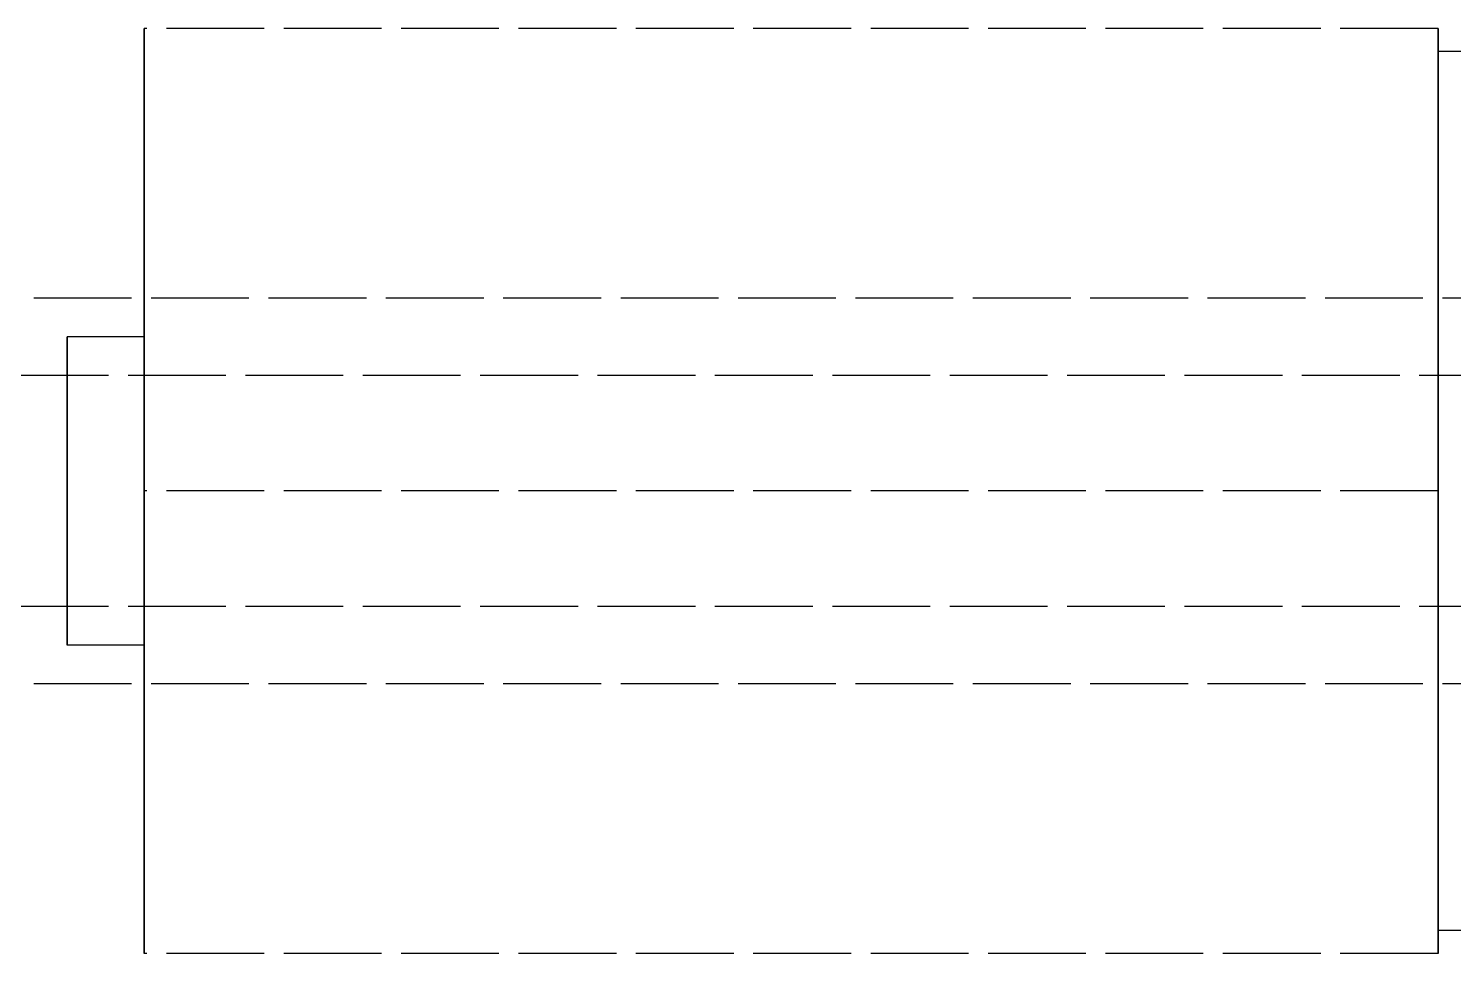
# Model space of a CAD drawing. Header units: millimetres. Extents: x -13 to 276, y -50 to 157.
# Drawn here: x 102.38 to 120.88, y 9.64 to 21.64 of the extents above; entities that cross this region are included whole.
import ezdxf

# ---------------------------------------------------------------- set-up
doc = ezdxf.new("R2010")
doc.units = ezdxf.units.MM
doc.linetypes.add('DASHED', pattern=[1.524, 1.27, -0.254])
doc.layers.add('HIDDEN', color=8, linetype='DASHED')

msp = doc.modelspace()

# ---------------------------------------------------------------- linework, layer by layer
at = {"layer": 'HIDDEN'}
for points in [[(103.875, 15.645), (103.875, 15.74024), (103.875, 15.83548), (103.875, 15.93071), (103.875, 16.02595), (103.875, 16.12119), (103.875, 16.21643), (103.875, 16.31167), (103.875, 16.4069), (103.875, 16.50214), (103.875, 16.59738), (103.875, 16.69262), (103.875, 16.78786), (103.875, 16.8831), (103.875, 16.97833), (103.875, 17.07357), (103.875, 17.16881), (103.875, 17.26405), (103.875, 17.35929), (103.875, 17.45452), (103.875, 17.54976), (103.875, 17.645), (103.875, 17.74024), (103.875, 17.83548), (103.875, 17.93071), (103.875, 18.02595), (103.875, 18.12119), (103.875, 18.21643), (103.875, 18.31167), (103.875, 18.4069), (103.875, 18.50214), (103.875, 18.59738), (103.875, 18.69262), (103.875, 18.78786), (103.875, 18.8831), (103.875, 18.97833), (103.875, 19.07357), (103.875, 19.16881), (103.875, 19.26405), (103.875, 19.35929), (103.875, 19.45452), (103.875, 19.54976), (103.875, 19.645), (103.875, 19.74024), (103.875, 19.83548), (103.875, 19.93071), (103.875, 20.02595), (103.875, 20.12119), (103.875, 20.21643), (103.875, 20.31167), (103.875, 20.4069), (103.875, 20.50214), (103.875, 20.59738), (103.875, 20.69262), (103.875, 20.78786), (103.875, 20.8831), (103.875, 20.97833), (103.875, 21.07357), (103.875, 21.16881), (103.875, 21.26405), (103.875, 21.35929), (103.875, 21.45452), (103.875, 21.54976), (103.875, 21.645)], [(103.875, 21.645), (103.875, 21.45452), (103.875, 21.26405), (103.875, 21.07357), (103.875, 20.8831), (103.875, 20.69262), (103.875, 20.50214), (103.875, 20.31167), (103.875, 20.12119), (103.875, 19.93071), (103.875, 19.74024), (103.875, 19.54976), (103.875, 19.35929), (103.875, 19.16881), (103.875, 18.97833), (103.875, 18.78786), (103.875, 18.59738), (103.875, 18.4069), (103.875, 18.21643), (103.875, 18.02595), (103.875, 17.83548), (103.875, 17.645), (103.875, 17.45452), (103.875, 17.26405), (103.875, 17.07357), (103.875, 16.8831), (103.875, 16.69262), (103.875, 16.50214), (103.875, 16.31167), (103.875, 16.12119), (103.875, 15.93071), (103.875, 15.74024), (103.875, 15.54976), (103.875, 15.35929), (103.875, 15.16881), (103.875, 14.97833), (103.875, 14.78786), (103.875, 14.59738), (103.875, 14.4069), (103.875, 14.21643), (103.875, 14.02595), (103.875, 13.83548), (103.875, 13.645), (103.875, 13.45452), (103.875, 13.26405), (103.875, 13.07357), (103.875, 12.8831), (103.875, 12.69262), (103.875, 12.50214), (103.875, 12.31167), (103.875, 12.12119), (103.875, 11.93071), (103.875, 11.74024), (103.875, 11.54976), (103.875, 11.35929), (103.875, 11.16881), (103.875, 10.97833), (103.875, 10.78786), (103.875, 10.59738), (103.875, 10.4069), (103.875, 10.21643), (103.875, 10.02595), (103.875, 9.83548), (103.875, 9.645)], [(120.675, 21.645), (103.875, 21.645)], [(120.675, 15.645), (120.675, 15.74024), (120.675, 15.83548), (120.675, 15.93071), (120.675, 16.02595), (120.675, 16.12119), (120.675, 16.21643), (120.675, 16.31167), (120.675, 16.4069), (120.675, 16.50214), (120.675, 16.59738), (120.675, 16.69262), (120.675, 16.78786), (120.675, 16.8831), (120.675, 16.97833), (120.675, 17.07357), (120.675, 17.16881), (120.675, 17.26405), (120.675, 17.35929), (120.675, 17.45452), (120.675, 17.54976), (120.675, 17.645), (120.675, 17.74024), (120.675, 17.83548), (120.675, 17.93071), (120.675, 18.02595), (120.675, 18.12119), (120.675, 18.21643), (120.675, 18.31167), (120.675, 18.4069), (120.675, 18.50214), (120.675, 18.59738), (120.675, 18.69262), (120.675, 18.78786), (120.675, 18.8831), (120.675, 18.97833), (120.675, 19.07357), (120.675, 19.16881), (120.675, 19.26405), (120.675, 19.35929), (120.675, 19.45452), (120.675, 19.54976), (120.675, 19.645), (120.675, 19.74024), (120.675, 19.83548), (120.675, 19.93071), (120.675, 20.02595), (120.675, 20.12119), (120.675, 20.21643), (120.675, 20.31167), (120.675, 20.4069), (120.675, 20.50214), (120.675, 20.59738), (120.675, 20.69262), (120.675, 20.78786), (120.675, 20.8831), (120.675, 20.97833), (120.675, 21.07357), (120.675, 21.16881), (120.675, 21.26405), (120.675, 21.35929), (120.675, 21.45452), (120.675, 21.54976), (120.675, 21.645)], [(120.675, 21.645), (120.675, 21.45452), (120.675, 21.26405), (120.675, 21.07357), (120.675, 20.8831), (120.675, 20.69262), (120.675, 20.50214), (120.675, 20.31167), (120.675, 20.12119), (120.675, 19.93071), (120.675, 19.74024), (120.675, 19.54976), (120.675, 19.35929), (120.675, 19.16881), (120.675, 18.97833), (120.675, 18.78786), (120.675, 18.59738), (120.675, 18.4069), (120.675, 18.21643), (120.675, 18.02595), (120.675, 17.83548), (120.675, 17.645), (120.675, 17.45452), (120.675, 17.26405), (120.675, 17.07357), (120.675, 16.8831), (120.675, 16.69262), (120.675, 16.50214), (120.675, 16.31167), (120.675, 16.12119), (120.675, 15.93071), (120.675, 15.74024), (120.675, 15.54976), (120.675, 15.35929), (120.675, 15.16881), (120.675, 14.97833), (120.675, 14.78786), (120.675, 14.59738), (120.675, 14.4069), (120.675, 14.21643), (120.675, 14.02595), (120.675, 13.83548), (120.675, 13.645), (120.675, 13.45452), (120.675, 13.26405), (120.675, 13.07357), (120.675, 12.8831), (120.675, 12.69262), (120.675, 12.50214), (120.675, 12.31167), (120.675, 12.12119), (120.675, 11.93071), (120.675, 11.74024), (120.675, 11.54976), (120.675, 11.35929), (120.675, 11.16881), (120.675, 10.97833), (120.675, 10.78786), (120.675, 10.59738), (120.675, 10.4069), (120.675, 10.21643), (120.675, 10.02595), (120.675, 9.83548), (120.675, 9.645)], [(120.675, 15.645), (120.675, 15.73548), (120.675, 15.82595), (120.675, 15.91643), (120.675, 16.0069), (120.675, 16.09738), (120.675, 16.18786), (120.675, 16.27833), (120.675, 16.36881), (120.675, 16.45929), (120.675, 16.54976), (120.675, 16.64024), (120.675, 16.73071), (120.675, 16.82119), (120.675, 16.91167), (120.675, 17.00214), (120.675, 17.09262), (120.675, 17.1831), (120.675, 17.27357), (120.675, 17.36405), (120.675, 17.45452), (120.675, 17.545), (120.675, 17.63548), (120.675, 17.72595), (120.675, 17.81643), (120.675, 17.9069), (120.675, 17.99738), (120.675, 18.08786), (120.675, 18.17833), (120.675, 18.26881), (120.675, 18.35929), (120.675, 18.44976), (120.675, 18.54024), (120.675, 18.63071), (120.675, 18.72119), (120.675, 18.81167), (120.675, 18.90214), (120.675, 18.99262), (120.675, 19.0831), (120.675, 19.17357), (120.675, 19.26405), (120.675, 19.35452), (120.675, 19.445), (120.675, 19.53548), (120.675, 19.62595), (120.675, 19.71643), (120.675, 19.8069), (120.675, 19.89738), (120.675, 19.98786), (120.675, 20.07833), (120.675, 20.16881), (120.675, 20.25929), (120.675, 20.34976), (120.675, 20.44024), (120.675, 20.53071), (120.675, 20.62119), (120.675, 20.71167), (120.675, 20.80214), (120.675, 20.89262), (120.675, 20.9831), (120.675, 21.07357), (120.675, 21.16405), (120.675, 21.25452), (120.675, 21.345)], [(120.675, 21.345), (120.675, 21.16405), (120.675, 20.9831), (120.675, 20.80214), (120.675, 20.62119), (120.675, 20.44024), (120.675, 20.25929), (120.675, 20.07833), (120.675, 19.89738), (120.675, 19.71643), (120.675, 19.53548), (120.675, 19.35452), (120.675, 19.17357), (120.675, 18.99262), (120.675, 18.81167), (120.675, 18.63071), (120.675, 18.44976), (120.675, 18.26881), (120.675, 18.08786), (120.675, 17.9069), (120.675, 17.72595), (120.675, 17.545), (120.675, 17.36405), (120.675, 17.1831), (120.675, 17.00214), (120.675, 16.82119), (120.675, 16.64024), (120.675, 16.45929), (120.675, 16.27833), (120.675, 16.09738), (120.675, 15.91643), (120.675, 15.73548), (120.675, 15.55452), (120.675, 15.37357), (120.675, 15.19262), (120.675, 15.01167), (120.675, 14.83071), (120.675, 14.64976), (120.675, 14.46881), (120.675, 14.28786), (120.675, 14.1069), (120.675, 13.92595), (120.675, 13.745), (120.675, 13.56405), (120.675, 13.3831), (120.675, 13.20214), (120.675, 13.02119), (120.675, 12.84024), (120.675, 12.65929), (120.675, 12.47833), (120.675, 12.29738), (120.675, 12.11643), (120.675, 11.93548), (120.675, 11.75452), (120.675, 11.57357), (120.675, 11.39262), (120.675, 11.21167), (120.675, 11.03071), (120.675, 10.84976), (120.675, 10.66881), (120.675, 10.48786), (120.675, 10.3069), (120.675, 10.12595), (120.675, 9.945)], [(121.075, 21.345), (120.675, 21.345)], [(146.385, 18.145), (95.375, 18.145)], [(102.875, 15.645), (102.875, 15.67675), (102.875, 15.70849), (102.875, 15.74024), (102.875, 15.77198), (102.875, 15.80373), (102.875, 15.83548), (102.875, 15.86722), (102.875, 15.89897), (102.875, 15.93071), (102.875, 15.96246), (102.875, 15.99421), (102.875, 16.02595), (102.875, 16.0577), (102.875, 16.08944), (102.875, 16.12119), (102.875, 16.15294), (102.875, 16.18468), (102.875, 16.21643), (102.875, 16.24817), (102.875, 16.27992), (102.875, 16.31167), (102.875, 16.34341), (102.875, 16.37516), (102.875, 16.4069), (102.875, 16.43865), (102.875, 16.4704), (102.875, 16.50214), (102.875, 16.53389), (102.875, 16.56563), (102.875, 16.59738), (102.875, 16.62913), (102.875, 16.66087), (102.875, 16.69262), (102.875, 16.72437), (102.875, 16.75611), (102.875, 16.78786), (102.875, 16.8196), (102.875, 16.85135), (102.875, 16.8831), (102.875, 16.91484), (102.875, 16.94659), (102.875, 16.97833), (102.875, 17.01008), (102.875, 17.04183), (102.875, 17.07357), (102.875, 17.10532), (102.875, 17.13706), (102.875, 17.16881), (102.875, 17.20056), (102.875, 17.2323), (102.875, 17.26405), (102.875, 17.29579), (102.875, 17.32754), (102.875, 17.35929), (102.875, 17.39103), (102.875, 17.42278), (102.875, 17.45452), (102.875, 17.48627), (102.875, 17.51802), (102.875, 17.54976), (102.875, 17.58151), (102.875, 17.61325), (102.875, 17.645)], [(102.875, 17.645), (102.875, 17.58151), (102.875, 17.51802), (102.875, 17.45452), (102.875, 17.39103), (102.875, 17.32754), (102.875, 17.26405), (102.875, 17.20056), (102.875, 17.13706), (102.875, 17.07357), (102.875, 17.01008), (102.875, 16.94659), (102.875, 16.8831), (102.875, 16.8196), (102.875, 16.75611), (102.875, 16.69262), (102.875, 16.62913), (102.875, 16.56563), (102.875, 16.50214), (102.875, 16.43865), (102.875, 16.37516), (102.875, 16.31167), (102.875, 16.24817), (102.875, 16.18468), (102.875, 16.12119), (102.875, 16.0577), (102.875, 15.99421), (102.875, 15.93071), (102.875, 15.86722), (102.875, 15.80373), (102.875, 15.74024), (102.875, 15.67675), (102.875, 15.61325), (102.875, 15.54976), (102.875, 15.48627), (102.875, 15.42278), (102.875, 15.35929), (102.875, 15.29579), (102.875, 15.2323), (102.875, 15.16881), (102.875, 15.10532), (102.875, 15.04183), (102.875, 14.97833), (102.875, 14.91484), (102.875, 14.85135), (102.875, 14.78786), (102.875, 14.72437), (102.875, 14.66087), (102.875, 14.59738), (102.875, 14.53389), (102.875, 14.4704), (102.875, 14.4069), (102.875, 14.34341), (102.875, 14.27992), (102.875, 14.21643), (102.875, 14.15294), (102.875, 14.08944), (102.875, 14.02595), (102.875, 13.96246), (102.875, 13.89897), (102.875, 13.83548), (102.875, 13.77198), (102.875, 13.70849), (102.875, 13.645)], [(103.875, 17.645), (102.875, 17.645)], [(103.875, 15.645), (103.875, 15.67675), (103.875, 15.70849), (103.875, 15.74024), (103.875, 15.77198), (103.875, 15.80373), (103.875, 15.83548), (103.875, 15.86722), (103.875, 15.89897), (103.875, 15.93071), (103.875, 15.96246), (103.875, 15.99421), (103.875, 16.02595), (103.875, 16.0577), (103.875, 16.08944), (103.875, 16.12119), (103.875, 16.15294), (103.875, 16.18468), (103.875, 16.21643), (103.875, 16.24817), (103.875, 16.27992), (103.875, 16.31167), (103.875, 16.34341), (103.875, 16.37516), (103.875, 16.4069), (103.875, 16.43865), (103.875, 16.4704), (103.875, 16.50214), (103.875, 16.53389), (103.875, 16.56563), (103.875, 16.59738), (103.875, 16.62913), (103.875, 16.66087), (103.875, 16.69262), (103.875, 16.72437), (103.875, 16.75611), (103.875, 16.78786), (103.875, 16.8196), (103.875, 16.85135), (103.875, 16.8831), (103.875, 16.91484), (103.875, 16.94659), (103.875, 16.97833), (103.875, 17.01008), (103.875, 17.04183), (103.875, 17.07357), (103.875, 17.10532), (103.875, 17.13706), (103.875, 17.16881), (103.875, 17.20056), (103.875, 17.2323), (103.875, 17.26405), (103.875, 17.29579), (103.875, 17.32754), (103.875, 17.35929), (103.875, 17.39103), (103.875, 17.42278), (103.875, 17.45452), (103.875, 17.48627), (103.875, 17.51802), (103.875, 17.54976), (103.875, 17.58151), (103.875, 17.61325), (103.875, 17.645)], [(103.875, 17.645), (103.875, 17.58151), (103.875, 17.51802), (103.875, 17.45452), (103.875, 17.39103), (103.875, 17.32754), (103.875, 17.26405), (103.875, 17.20056), (103.875, 17.13706), (103.875, 17.07357), (103.875, 17.01008), (103.875, 16.94659), (103.875, 16.8831), (103.875, 16.8196), (103.875, 16.75611), (103.875, 16.69262), (103.875, 16.62913), (103.875, 16.56563), (103.875, 16.50214), (103.875, 16.43865), (103.875, 16.37516), (103.875, 16.31167), (103.875, 16.24817), (103.875, 16.18468), (103.875, 16.12119), (103.875, 16.0577), (103.875, 15.99421), (103.875, 15.93071), (103.875, 15.86722), (103.875, 15.80373), (103.875, 15.74024), (103.875, 15.67675), (103.875, 15.61325), (103.875, 15.54976), (103.875, 15.48627), (103.875, 15.42278), (103.875, 15.35929), (103.875, 15.29579), (103.875, 15.2323), (103.875, 15.16881), (103.875, 15.10532), (103.875, 15.04183), (103.875, 14.97833), (103.875, 14.91484), (103.875, 14.85135), (103.875, 14.78786), (103.875, 14.72437), (103.875, 14.66087), (103.875, 14.59738), (103.875, 14.53389), (103.875, 14.4704), (103.875, 14.4069), (103.875, 14.34341), (103.875, 14.27992), (103.875, 14.21643), (103.875, 14.15294), (103.875, 14.08944), (103.875, 14.02595), (103.875, 13.96246), (103.875, 13.89897), (103.875, 13.83548), (103.875, 13.77198), (103.875, 13.70849), (103.875, 13.645)], [(146.085, 17.145), (89.375, 17.145)], [(102.875, 17.145), (101.874, 17.145)], [(102.875, 15.645), (102.875, 15.66881), (102.875, 15.69262), (102.875, 15.71643), (102.875, 15.74024), (102.875, 15.76405), (102.875, 15.78786), (102.875, 15.81167), (102.875, 15.83548), (102.875, 15.85929), (102.875, 15.8831), (102.875, 15.9069), (102.875, 15.93071), (102.875, 15.95452), (102.875, 15.97833), (102.875, 16.00214), (102.875, 16.02595), (102.875, 16.04976), (102.875, 16.07357), (102.875, 16.09738), (102.875, 16.12119), (102.875, 16.145), (102.875, 16.16881), (102.875, 16.19262), (102.875, 16.21643), (102.875, 16.24024), (102.875, 16.26405), (102.875, 16.28786), (102.875, 16.31167), (102.875, 16.33548), (102.875, 16.35929), (102.875, 16.3831), (102.875, 16.4069), (102.875, 16.43071), (102.875, 16.45452), (102.875, 16.47833), (102.875, 16.50214), (102.875, 16.52595), (102.875, 16.54976), (102.875, 16.57357), (102.875, 16.59738), (102.875, 16.62119), (102.875, 16.645), (102.875, 16.66881), (102.875, 16.69262), (102.875, 16.71643), (102.875, 16.74024), (102.875, 16.76405), (102.875, 16.78786), (102.875, 16.81167), (102.875, 16.83548), (102.875, 16.85929), (102.875, 16.8831), (102.875, 16.9069), (102.875, 16.93071), (102.875, 16.95452), (102.875, 16.97833), (102.875, 17.00214), (102.875, 17.02595), (102.875, 17.04976), (102.875, 17.07357), (102.875, 17.09738), (102.875, 17.12119), (102.875, 17.145)], [(102.875, 17.145), (102.875, 17.09738), (102.875, 17.04976), (102.875, 17.00214), (102.875, 16.95452), (102.875, 16.9069), (102.875, 16.85929), (102.875, 16.81167), (102.875, 16.76405), (102.875, 16.71643), (102.875, 16.66881), (102.875, 16.62119), (102.875, 16.57357), (102.875, 16.52595), (102.875, 16.47833), (102.875, 16.43071), (102.875, 16.3831), (102.875, 16.33548), (102.875, 16.28786), (102.875, 16.24024), (102.875, 16.19262), (102.875, 16.145), (102.875, 16.09738), (102.875, 16.04976), (102.875, 16.00214), (102.875, 15.95452), (102.875, 15.9069), (102.875, 15.85929), (102.875, 15.81167), (102.875, 15.76405), (102.875, 15.71643), (102.875, 15.66881), (102.875, 15.62119), (102.875, 15.57357), (102.875, 15.52595), (102.875, 15.47833), (102.875, 15.43071), (102.875, 15.3831), (102.875, 15.33548), (102.875, 15.28786), (102.875, 15.24024), (102.875, 15.19262), (102.875, 15.145), (102.875, 15.09738), (102.875, 15.04976), (102.875, 15.00214), (102.875, 14.95452), (102.875, 14.9069), (102.875, 14.85929), (102.875, 14.81167), (102.875, 14.76405), (102.875, 14.71643), (102.875, 14.66881), (102.875, 14.62119), (102.875, 14.57357), (102.875, 14.52595), (102.875, 14.47833), (102.875, 14.43071), (102.875, 14.3831), (102.875, 14.33548), (102.875, 14.28786), (102.875, 14.24024), (102.875, 14.19262), (102.875, 14.145)], [(102.875, 13.645), (102.875, 13.67675), (102.875, 13.70849), (102.875, 13.74024), (102.875, 13.77198), (102.875, 13.80373), (102.875, 13.83548), (102.875, 13.86722), (102.875, 13.89897), (102.875, 13.93071), (102.875, 13.96246), (102.875, 13.99421), (102.875, 14.02595), (102.875, 14.0577), (102.875, 14.08944), (102.875, 14.12119), (102.875, 14.15294), (102.875, 14.18468), (102.875, 14.21643), (102.875, 14.24817), (102.875, 14.27992), (102.875, 14.31167), (102.875, 14.34341), (102.875, 14.37516), (102.875, 14.4069), (102.875, 14.43865), (102.875, 14.4704), (102.875, 14.50214), (102.875, 14.53389), (102.875, 14.56563), (102.875, 14.59738), (102.875, 14.62913), (102.875, 14.66087), (102.875, 14.69262), (102.875, 14.72437), (102.875, 14.75611), (102.875, 14.78786), (102.875, 14.8196), (102.875, 14.85135), (102.875, 14.8831), (102.875, 14.91484), (102.875, 14.94659), (102.875, 14.97833), (102.875, 15.01008), (102.875, 15.04183), (102.875, 15.07357), (102.875, 15.10532), (102.875, 15.13706), (102.875, 15.16881), (102.875, 15.20056), (102.875, 15.2323), (102.875, 15.26405), (102.875, 15.29579), (102.875, 15.32754), (102.875, 15.35929), (102.875, 15.39103), (102.875, 15.42278), (102.875, 15.45452), (102.875, 15.48627), (102.875, 15.51802), (102.875, 15.54976), (102.875, 15.58151), (102.875, 15.61325), (102.875, 15.645)], [(102.875, 14.145), (102.875, 14.16881), (102.875, 14.19262), (102.875, 14.21643), (102.875, 14.24024), (102.875, 14.26405), (102.875, 14.28786), (102.875, 14.31167), (102.875, 14.33548), (102.875, 14.35929), (102.875, 14.3831), (102.875, 14.4069), (102.875, 14.43071), (102.875, 14.45452), (102.875, 14.47833), (102.875, 14.50214), (102.875, 14.52595), (102.875, 14.54976), (102.875, 14.57357), (102.875, 14.59738), (102.875, 14.62119), (102.875, 14.645), (102.875, 14.66881), (102.875, 14.69262), (102.875, 14.71643), (102.875, 14.74024), (102.875, 14.76405), (102.875, 14.78786), (102.875, 14.81167), (102.875, 14.83548), (102.875, 14.85929), (102.875, 14.8831), (102.875, 14.9069), (102.875, 14.93071), (102.875, 14.95452), (102.875, 14.97833), (102.875, 15.00214), (102.875, 15.02595), (102.875, 15.04976), (102.875, 15.07357), (102.875, 15.09738), (102.875, 15.12119), (102.875, 15.145), (102.875, 15.16881), (102.875, 15.19262), (102.875, 15.21643), (102.875, 15.24024), (102.875, 15.26405), (102.875, 15.28786), (102.875, 15.31167), (102.875, 15.33548), (102.875, 15.35929), (102.875, 15.3831), (102.875, 15.4069), (102.875, 15.43071), (102.875, 15.45452), (102.875, 15.47833), (102.875, 15.50214), (102.875, 15.52595), (102.875, 15.54976), (102.875, 15.57357), (102.875, 15.59738), (102.875, 15.62119), (102.875, 15.645)], [(120.675, 15.645), (103.875, 15.645)], [(103.875, 9.645), (103.875, 9.74024), (103.875, 9.83548), (103.875, 9.93071), (103.875, 10.02595), (103.875, 10.12119), (103.875, 10.21643), (103.875, 10.31167), (103.875, 10.4069), (103.875, 10.50214), (103.875, 10.59738), (103.875, 10.69262), (103.875, 10.78786), (103.875, 10.8831), (103.875, 10.97833), (103.875, 11.07357), (103.875, 11.16881), (103.875, 11.26405), (103.875, 11.35929), (103.875, 11.45452), (103.875, 11.54976), (103.875, 11.645), (103.875, 11.74024), (103.875, 11.83548), (103.875, 11.93071), (103.875, 12.02595), (103.875, 12.12119), (103.875, 12.21643), (103.875, 12.31167), (103.875, 12.4069), (103.875, 12.50214), (103.875, 12.59738), (103.875, 12.69262), (103.875, 12.78786), (103.875, 12.8831), (103.875, 12.97833), (103.875, 13.07357), (103.875, 13.16881), (103.875, 13.26405), (103.875, 13.35929), (103.875, 13.45452), (103.875, 13.54976), (103.875, 13.645), (103.875, 13.74024), (103.875, 13.83548), (103.875, 13.93071), (103.875, 14.02595), (103.875, 14.12119), (103.875, 14.21643), (103.875, 14.31167), (103.875, 14.4069), (103.875, 14.50214), (103.875, 14.59738), (103.875, 14.69262), (103.875, 14.78786), (103.875, 14.8831), (103.875, 14.97833), (103.875, 15.07357), (103.875, 15.16881), (103.875, 15.26405), (103.875, 15.35929), (103.875, 15.45452), (103.875, 15.54976), (103.875, 15.645)], [(103.875, 13.645), (103.875, 13.67675), (103.875, 13.70849), (103.875, 13.74024), (103.875, 13.77198), (103.875, 13.80373), (103.875, 13.83548), (103.875, 13.86722), (103.875, 13.89897), (103.875, 13.93071), (103.875, 13.96246), (103.875, 13.99421), (103.875, 14.02595), (103.875, 14.0577), (103.875, 14.08944), (103.875, 14.12119), (103.875, 14.15294), (103.875, 14.18468), (103.875, 14.21643), (103.875, 14.24817), (103.875, 14.27992), (103.875, 14.31167), (103.875, 14.34341), (103.875, 14.37516), (103.875, 14.4069), (103.875, 14.43865), (103.875, 14.4704), (103.875, 14.50214), (103.875, 14.53389), (103.875, 14.56563), (103.875, 14.59738), (103.875, 14.62913), (103.875, 14.66087), (103.875, 14.69262), (103.875, 14.72437), (103.875, 14.75611), (103.875, 14.78786), (103.875, 14.8196), (103.875, 14.85135), (103.875, 14.8831), (103.875, 14.91484), (103.875, 14.94659), (103.875, 14.97833), (103.875, 15.01008), (103.875, 15.04183), (103.875, 15.07357), (103.875, 15.10532), (103.875, 15.13706), (103.875, 15.16881), (103.875, 15.20056), (103.875, 15.2323), (103.875, 15.26405), (103.875, 15.29579), (103.875, 15.32754), (103.875, 15.35929), (103.875, 15.39103), (103.875, 15.42278), (103.875, 15.45452), (103.875, 15.48627), (103.875, 15.51802), (103.875, 15.54976), (103.875, 15.58151), (103.875, 15.61325), (103.875, 15.645)], [(120.675, 9.945), (120.675, 10.03548), (120.675, 10.12595), (120.675, 10.21643), (120.675, 10.3069), (120.675, 10.39738), (120.675, 10.48786), (120.675, 10.57833), (120.675, 10.66881), (120.675, 10.75929), (120.675, 10.84976), (120.675, 10.94024), (120.675, 11.03071), (120.675, 11.12119), (120.675, 11.21167), (120.675, 11.30214), (120.675, 11.39262), (120.675, 11.4831), (120.675, 11.57357), (120.675, 11.66405), (120.675, 11.75452), (120.675, 11.845), (120.675, 11.93548), (120.675, 12.02595), (120.675, 12.11643), (120.675, 12.2069), (120.675, 12.29738), (120.675, 12.38786), (120.675, 12.47833), (120.675, 12.56881), (120.675, 12.65929), (120.675, 12.74976), (120.675, 12.84024), (120.675, 12.93071), (120.675, 13.02119), (120.675, 13.11167), (120.675, 13.20214), (120.675, 13.29262), (120.675, 13.3831), (120.675, 13.47357), (120.675, 13.56405), (120.675, 13.65452), (120.675, 13.745), (120.675, 13.83548), (120.675, 13.92595), (120.675, 14.01643), (120.675, 14.1069), (120.675, 14.19738), (120.675, 14.28786), (120.675, 14.37833), (120.675, 14.46881), (120.675, 14.55929), (120.675, 14.64976), (120.675, 14.74024), (120.675, 14.83071), (120.675, 14.92119), (120.675, 15.01167), (120.675, 15.10214), (120.675, 15.19262), (120.675, 15.2831), (120.675, 15.37357), (120.675, 15.46405), (120.675, 15.55452), (120.675, 15.645)], [(120.675, 9.645), (120.675, 9.74024), (120.675, 9.83548), (120.675, 9.93071), (120.675, 10.02595), (120.675, 10.12119), (120.675, 10.21643), (120.675, 10.31167), (120.675, 10.4069), (120.675, 10.50214), (120.675, 10.59738), (120.675, 10.69262), (120.675, 10.78786), (120.675, 10.8831), (120.675, 10.97833), (120.675, 11.07357), (120.675, 11.16881), (120.675, 11.26405), (120.675, 11.35929), (120.675, 11.45452), (120.675, 11.54976), (120.675, 11.645), (120.675, 11.74024), (120.675, 11.83548), (120.675, 11.93071), (120.675, 12.02595), (120.675, 12.12119), (120.675, 12.21643), (120.675, 12.31167), (120.675, 12.4069), (120.675, 12.50214), (120.675, 12.59738), (120.675, 12.69262), (120.675, 12.78786), (120.675, 12.8831), (120.675, 12.97833), (120.675, 13.07357), (120.675, 13.16881), (120.675, 13.26405), (120.675, 13.35929), (120.675, 13.45452), (120.675, 13.54976), (120.675, 13.645), (120.675, 13.74024), (120.675, 13.83548), (120.675, 13.93071), (120.675, 14.02595), (120.675, 14.12119), (120.675, 14.21643), (120.675, 14.31167), (120.675, 14.4069), (120.675, 14.50214), (120.675, 14.59738), (120.675, 14.69262), (120.675, 14.78786), (120.675, 14.8831), (120.675, 14.97833), (120.675, 15.07357), (120.675, 15.16881), (120.675, 15.26405), (120.675, 15.35929), (120.675, 15.45452), (120.675, 15.54976), (120.675, 15.645)], [(146.085, 14.145), (89.375, 14.145)], [(102.875, 14.145), (97.375, 14.145)], [(103.875, 13.645), (102.875, 13.645)], [(146.385, 13.145), (95.375, 13.145)], [(121.075, 9.945), (120.675, 9.945)], [(120.675, 9.645), (103.875, 9.645)]]:
    msp.add_lwpolyline(points, dxfattribs=at)

doc.saveas('drawing.dxf')
